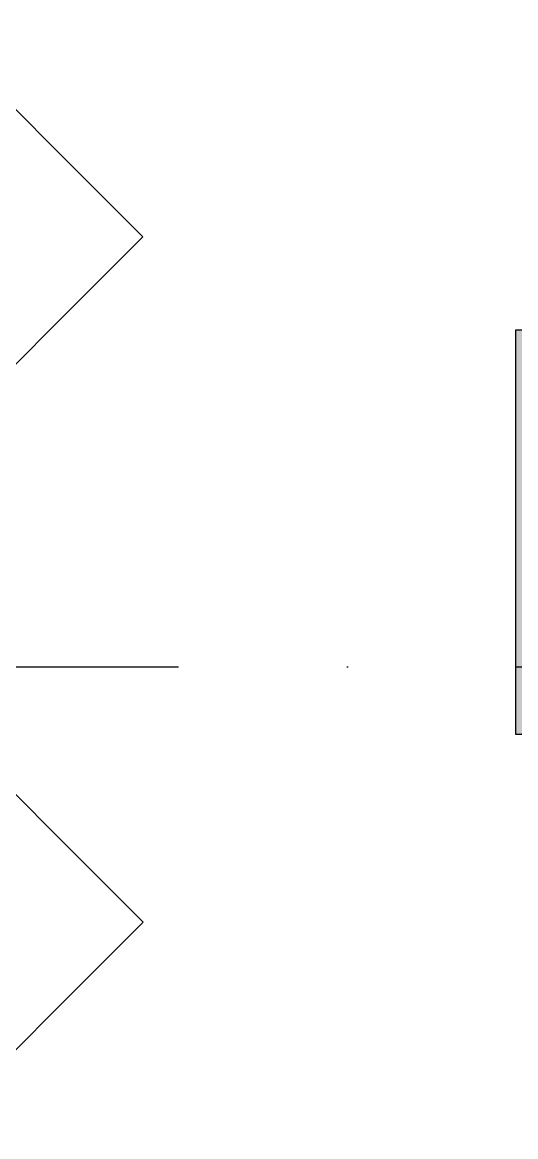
# Model space of a CAD drawing. Extents: x -32840 to 422982, y 280745 to 888746.
# Drawn here: x 237660 to 238391, y 392135 to 393787 of the extents above; entities that cross this region are included whole.
import ezdxf

# ---------------------------------------------------------------- set-up
doc = ezdxf.new("R2010")
doc.units = 0
doc.header["$LTSCALE"] = 1000
for name, pattern in [('ABOVE', [0.4, 0.2, -0.2]), ('CONTINOUS', [0]), ('DASHDOT', [1, 0.5, -0.25, 0, -0.25])]:
    doc.linetypes.add(name, pattern=pattern)
for name, color, linetype in [('A - 100_CH$0$A_FURNITURE LAYOUT', 36, 'Continuous'), ('A-GRID', 31, 'DASHDOT'), ('A-GRID NO', 40, 'CONTINOUS'), ('S-RCWALL', 10, 'Continuous'), ('S-RCWALL HATCH', 165, 'Continuous'), ('STR-BEAMS', 6, 'ABOVE')]:
    doc.layers.add(name, color=color, linetype=linetype)

# ---------------------------------------------------------------- blocks, each defined once
blk = doc.blocks.new('CHESS')
at = {"layer": 'A - 100_CH$0$A_FURNITURE LAYOUT', "elevation": -1}
for points in [[(254196.3, -873531.1), (253746.3, -873531.1), (253746.3, -873081.1), (254196.3, -873081.1)], [(253028.6, -873799.8), (253478.6, -873799.8), (253478.6, -874249.8), (253028.6, -874249.8)]]:
    blk.add_lwpolyline(points, close=True, dxfattribs=at)
blk = doc.blocks.new('GR')
at = {"layer": 'A-GRID'}
blk.add_line((234967.9, 442680.4), (256876.3, 442680.4), dxfattribs=at)
blk = doc.blocks.new('A$C18a4869f')
at = {"layer": 'S-RCWALL HATCH'}
blk.add_hatch(color=253, dxfattribs=at).paths.add_polyline_path([(24700, -9300), (25000, -9300), (25000, -9900), (24700, -9900)])
at = {"layer": 'S-RCWALL'}
blk.add_lwpolyline([(24700, -9300), (25000, -9300), (25000, -9900), (24700, -9900)], close=True, dxfattribs=at)

msp = doc.modelspace()

# ---------------------------------------------------------------- block references
at = {"rotation": 45}
msp.add_blockref('CHESS', (-559585.6, 831404.6), dxfattribs=at)
at = {"layer": 'A-GRID NO'}
msp.add_blockref('GR', (-2577.2, -49849.1), dxfattribs=at)
at = {"layer": 'STR-BEAMS'}
msp.add_blockref('A$C18a4869f', (213690.6, 402631.2), dxfattribs=at)

doc.saveas('drawing.dxf')
